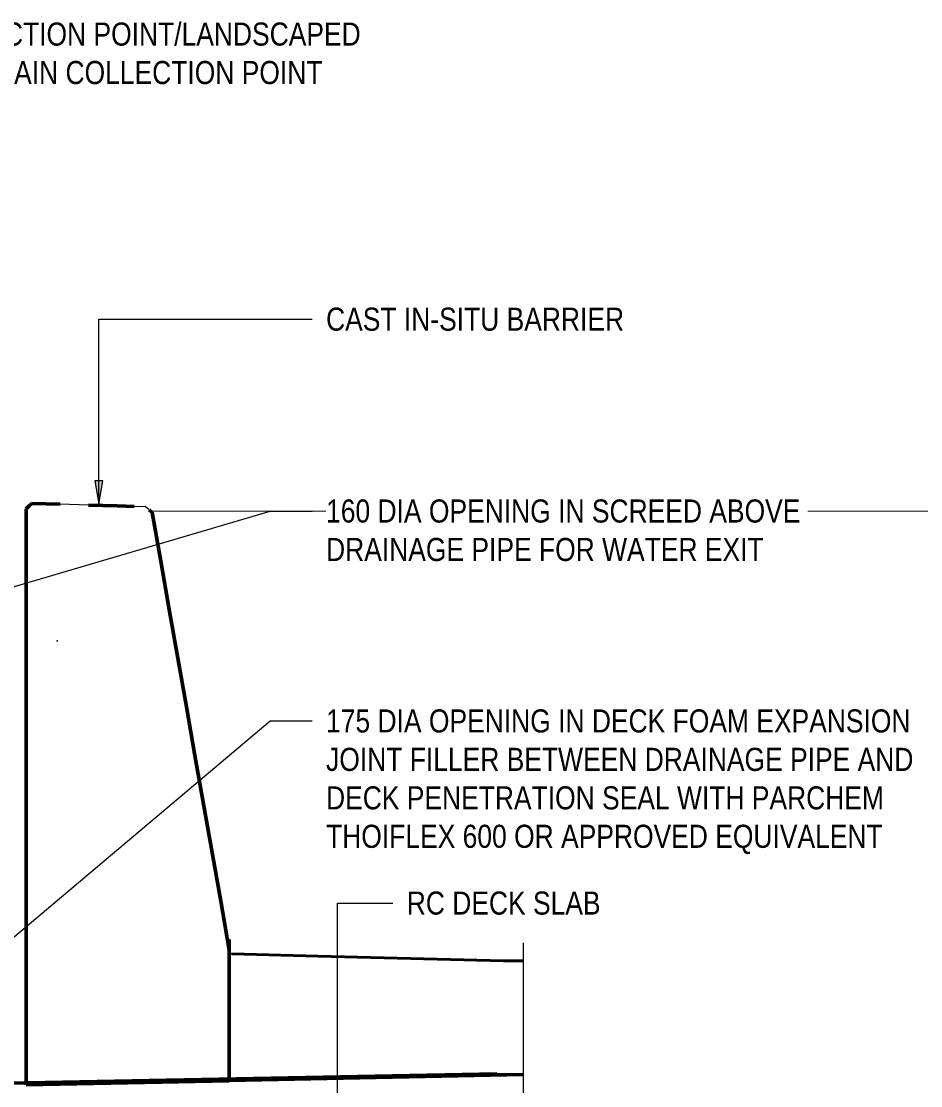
# Model space of a CAD drawing. Header units: metres. Extents: x -1214.1 to -1186.2, y 2 to 26.4.
# Drawn here: x -1210.619 to -1208.183, y 21.537 to 24.42 of the extents above; entities that cross this region are included whole.
import ezdxf

# ---------------------------------------------------------------- set-up
doc = ezdxf.new("R2010")
doc.units = ezdxf.units.M
doc.linetypes.add('Dash', pattern=[0.00635, 0.003175, -0.003175])
doc.linetypes.add('JacobsDash', pattern=[0.0045, 0.003, -0.0015])
for name, color, linetype, lineweight in [('A-DETL', 7, 'Continuous', 13), ('A-DETL-GENF', 7, 'Continuous', 9), ('A-FLOR', 7, 'Continuous', 50), ('A-FLOR-HDLN', 7, 'JacobsDash', 18), ('C-TOPO', 7, 'Continuous', 9), ('C-TOPO-HDLN', 7, 'Dash', 9), ('G-ANNO-TEXT', 7, 'Continuous', 9)]:
    doc.layers.add(name, color=color, linetype=linetype, lineweight=lineweight)
doc.styles.add('Arial Narrow', font='ARIALN.TTF', dxfattribs={"height": 0.0625})

# ---------------------------------------------------------------- blocks, each defined once
blk = doc.blocks.new('SC_DET_BREAK LINE - Std Break-9386766-DRG-2873252 - SECTION 2')
at = {"layer": 'A-DETL-GENF', "lineweight": 13}
for p, q in [((-1209.2595, 21.9244), (-1209.2595, 20.7194)), ((-1209.2157, 20.7069), (-1209.3032, 20.6819)), ((-1209.2595, 20.7194), (-1209.2157, 20.7069)), ((-1209.3032, 20.6819), (-1209.2595, 20.6694)), ((-1209.2595, 20.6694), (-1209.2595, 19.4644))]:
    blk.add_line(p, q, dxfattribs=at)

msp = doc.modelspace()

# ---------------------------------------------------------------- hatches: boundary and pattern name
at = {"layer": 'G-ANNO-TEXT'}
msp.add_hatch(color=256, dxfattribs=at).paths.add_polyline_path([(-1210.4095, 23.1131), (-1210.3984, 23.1756), (-1210.4205, 23.1756)])

# ---------------------------------------------------------------- linework, layer by layer
at = {"layer": 'A-DETL', "lineweight": 9}
for p, q in [((-1210.542, 23.1107), (-1210.5383, 23.1106)), ((-1210.542, 23.1084), (-1210.542, 23.1107)), ((-1210.5226, 22.74), (-1210.5226, 22.7426)), ((-1210.5226, 22.7426), (-1210.5201, 22.7425))]:
    msp.add_line(p, q, dxfattribs=at)
at = {"layer": 'A-FLOR', "color": 252, "true_color": 0x888888}
for p, q in [((-1210.514, 23.1121), (-1210.5911, 23.1143)), ((-1210.2649, 23.0897), (-1210.2727, 23.0964)), ((-1210.0558, 21.5756), (-1210.0558, 21.9332)), ((-1209.3311, 21.5689), (-1211.318, 21.5312)), ((-1210.6059, 21.539), (-1210.0559, 21.5504))]:
    msp.add_line(p, q, dxfattribs=at)
at = {"layer": 'A-FLOR', "color": 252, "true_color": 0x888888, "flags": 128}
for points in [[(-1210.5911, 23.1143), (-1210.5986, 23.107), (-1210.6061, 23.0998)], [(-1210.6061, 23.0998), (-1210.6061, 22.9264), (-1210.6061, 22.7529), (-1210.606, 22.5795), (-1210.606, 22.4061), (-1210.606, 22.2327), (-1210.606, 22.0593), (-1210.606, 21.8859), (-1210.606, 21.7125), (-1210.6059, 21.539)], [(-1210.3135, 23.1061), (-1210.36, 23.1075), (-1210.437, 23.1098)], [(-1210.056, 21.9051), (-1210.0792, 22.0367), (-1210.1024, 22.1684), (-1210.1256, 22.3), (-1210.1489, 22.4316), (-1210.1721, 22.5632), (-1210.1953, 22.6948), (-1210.2185, 22.8265), (-1210.2417, 22.9581), (-1210.2649, 23.0897)], [(-1210.0559, 21.5504), (-1210.056, 21.6213), (-1210.056, 21.6923), (-1210.056, 21.7632), (-1210.056, 21.8342), (-1210.056, 21.9051)]]:
    msp.add_lwpolyline(points, dxfattribs=at)
at = {"layer": 'A-FLOR', "color": 252, "true_color": 0x888888}
msp.add_open_spline([(-1210.2649, 23.0898), (-1210.2649, 23.0897), (-1210.2649, 23.0897), (-1210.2649, 23.0897), (-1210.2649, 23.0897)], degree=3, knots=[0.9803811298, 0.9803811298, 0.9803811298, 0.9803811298, 0.98046875, 0.9805718679, 0.9805718679, 0.9805718679, 0.9805718679], dxfattribs=at)
msp.add_open_spline([(-1210.056, 21.9052), (-1210.056, 21.9052), (-1210.056, 21.9051), (-1210.056, 21.9051)], degree=3, dxfattribs=at)
at = {"layer": 'A-FLOR-HDLN', "color": 252, "true_color": 0x888888}
for p, q in [((-1210.437, 23.1098), (-1210.514, 23.1121)), ((-1210.2829, 23.1052), (-1210.3134, 23.1061)), ((-1210.2739, 23.0975), (-1210.2829, 23.1052)), ((-1209.2595, 21.5703), (-1209.3311, 21.5689))]:
    msp.add_line(p, q, dxfattribs=at)
at = {"layer": 'C-TOPO', "lineweight": 40}
for p, q in [((-1210.0559, 21.8936), (-1210.0563, 21.8936)), ((-1210.0563, 21.8936), (-1210.0563, 21.5504)), ((-1210.0514, 21.8939), (-1210.0558, 21.8936)), ((-1209.816, 21.8882), (-1210.0493, 21.8941)), ((-1209.3135, 21.8754), (-1209.816, 21.8882)), ((-1209.2595, 21.875), (-1209.3135, 21.8754)), ((-1210.0563, 21.5504), (-1209.2595, 21.5668))]:
    msp.add_line(p, q, dxfattribs=at)
at = {"layer": 'C-TOPO-HDLN'}
msp.add_line((-1210.0493, 21.8941), (-1210.0513, 21.8939), dxfattribs=at)
at = {"layer": 'G-ANNO-TEXT'}
for p, q in [((-1210.4095, 23.6133), (-1209.8312, 23.6133)), ((-1210.4095, 23.1131), (-1210.4095, 23.6133)), ((-1210.3984, 23.1756), (-1210.4205, 23.1756)), ((-1210.4205, 23.1756), (-1210.4095, 23.1131)), ((-1210.4095, 23.1131), (-1210.3984, 23.1756)), ((-1211.8344, 22.5369), (-1209.945, 23.0936)), ((-1209.945, 23.0936), (-1209.8312, 23.0936)), ((-1211.279, 21.4017), (-1209.945, 22.5251)), ((-1209.945, 22.5251), (-1209.8312, 22.5251)), ((-1209.763, 22.0318), (-1209.6126, 22.0318)), ((-1209.763, 21.4587), (-1209.763, 22.0318))]:
    msp.add_line(p, q, dxfattribs=at)

# ---------------------------------------------------------------- block references
at = {"layer": 'A-DETL-GENF'}
msp.add_blockref('SC_DET_BREAK LINE - Std Break-9386766-DRG-2873252 - SECTION 2', (0, 0), dxfattribs=at)

# ---------------------------------------------------------------- texts
at = {"layer": 'G-ANNO-TEXT', "char_height": 0.0625, "attachment_point": 1, "style": 'Arial Narrow', "bg_fill": 3, "box_fill_scale": 1, "bg_fill_color": 256, "bg_fill_transparency": 0}
for s, insert in [('INLET INSPECTION POINT/LANDSCAPED ', (-1211.104, 24.4168)), ('SURFACE DRAIN COLLECTION POINT', (-1211.104, 24.3126)), ('CAST IN-SITU BARRIER', (-1209.7937, 23.6445)), ('160 DIA OPENING IN SCREED ABOVE ', (-1209.7937, 23.1249)), ('DRAINAGE PIPE FOR WATER EXIT', (-1209.7937, 23.0207)), ('175 DIA OPENING IN DECK FOAM EXPANSION ', (-1209.7937, 22.5563)), ('JOINT FILLER BETWEEN DRAINAGE PIPE AND ', (-1209.7937, 22.4522)), ('DECK PENETRATION SEAL WITH PARCHEM ', (-1209.7937, 22.348)), ('THOIFLEX 600 OR APPROVED EQUIVALENT', (-1209.7937, 22.2438)), ('RC DECK SLAB', (-1209.5751, 22.063))]:
    msp.add_mtext(s, dxfattribs=dict(at, insert=insert))

doc.saveas('drawing.dxf')
